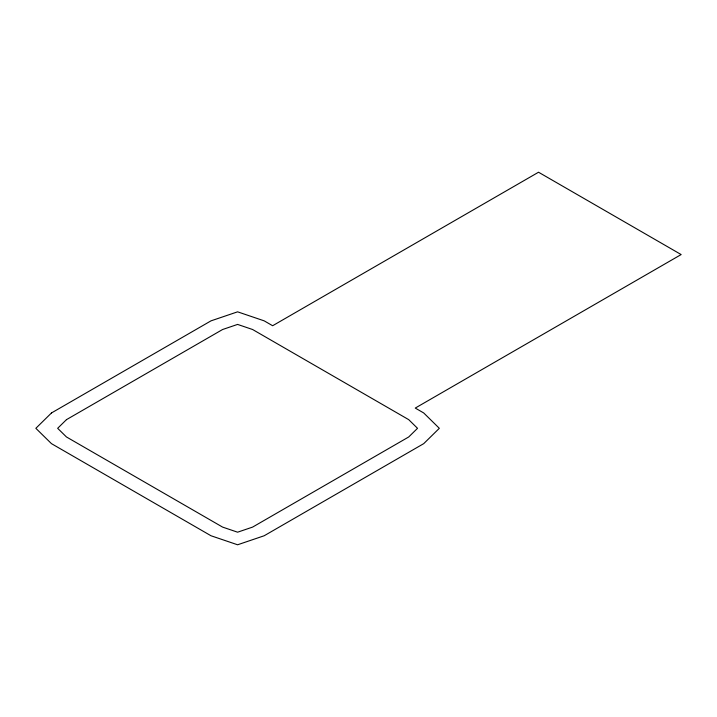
<?xml version="1.0" encoding="UTF-8"?>
<svg xmlns="http://www.w3.org/2000/svg" width="717" height="717" viewBox="0 0 717 717"><rect width="100%" height="100%" fill="white"/><g stroke="black" fill="none" stroke-linecap="round" stroke-linejoin="round"><path stroke-width="1.08" d="M51.472 412.956L35.85 428.309L51.472 443.653L211.004 535.76L237.596 544.777L264.179 535.76L423.711 443.653L439.333 428.309L423.711 412.956L415.26 408.072L681.15 254.562L538.53 172.223L272.639 325.733L264.179 320.849L237.596 311.832L211.004 320.849L51.472 412.956M66.466 419.651L57.656 428.309L66.466 436.967L222.602 527.103L237.596 532.193L252.59 527.103L408.717 436.967L417.527 428.309L408.717 419.651L252.59 329.506L237.596 324.416L222.602 329.506L66.466 419.651"/></g></svg>
